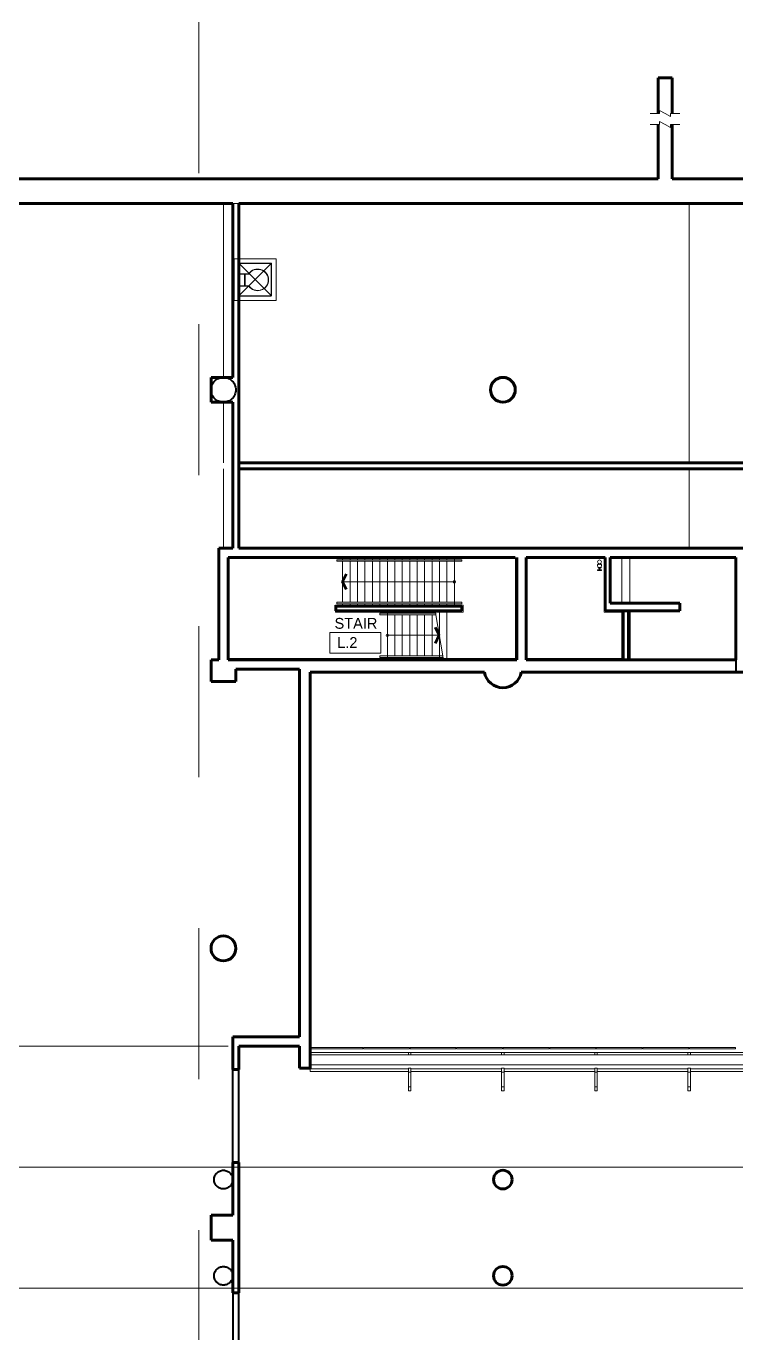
# Model space of a CAD drawing. Header units: metres. Extents: x 1807 to 3745, y 842 to 1968.
# Drawn here: x 2558.65 to 2581.51, y 1418.61 to 1460.72 of the extents above; entities that cross this region are included whole.
import ezdxf
from ezdxf.enums import TextEntityAlignment as Align

# ---------------------------------------------------------------- set-up
doc = ezdxf.new("R2010")
doc.units = ezdxf.units.M
doc.header["$MEASUREMENT"] = 0
doc.linetypes.add('DGN2', pattern=[9.732586, 4.866293, -4.866293])
doc.linetypes.add('DGN5', pattern=[7.299439, 2.433146, -4.866293])
doc.layers.get('0').update_dxf_attribs({"lineweight": 0})
for name, color, linetype, lineweight in [('Level 1', 7, 'Continuous', 0), ('Level 31', 7, 'Continuous', 0), ('Level 33', 7, 'Continuous', 0)]:
    doc.layers.add(name, color=color, linetype=linetype, lineweight=lineweight)
doc.styles.add('Style-CHAR_FAST_FONT', font='CHAR_FAST_FONT.shx', dxfattribs={"height": 0.2})

# ---------------------------------------------------------------- blocks, each defined once
blk = doc.blocks.new('RFNUM4_50')
at = {"layer": 'Level 33', "color": 7, "linetype": 'Continuous', "lineweight": 13, "extrusion": (0, 0, -1)}
blk.add_lwpolyline([(0, 0), (-0.01097, 0), (-0.01097, 0.00442), (0, 0.00442)], close=True, dxfattribs=at)
at = {"layer": 'Level 33', "color": 7, "linetype": 'Continuous', "lineweight": 13, "style": 'Style-CHAR_FAST_FONT'}
blk.add_text(' L.2', height=0.002333, dxfattribs=at).set_placement((0.00074, 0.00229), align=Align.MIDDLE_LEFT)

msp = doc.modelspace()

# ---------------------------------------------------------------- linework, layer by layer
at = {"layer": 'Level 1', "color": 7, "linetype": 'DGN2', "lineweight": 0}
for p, q in [((2564.21, 1368.391), (2564.21, 1475.609)), ((2565.35, 1453.225), (2566.7, 1453.225)), ((2565.35, 1451.875), (2565.35, 1453.225)), ((2566.7, 1453.225), (2566.7, 1451.875)), ((2566.55, 1452.025), (2565.5, 1453.075)), ((2565.5, 1452.025), (2566.55, 1453.075)), ((2565.5, 1453.075), (2566.55, 1453.075)), ((2565.5, 1452.025), (2565.5, 1453.075)), ((2565.509, 1452.016), (2565.509, 1453.066)), ((2565.509, 1453.066), (2566.541, 1453.066)), ((2566.541, 1453.066), (2566.541, 1452.016)), ((2566.55, 1453.075), (2566.55, 1452.025)), ((2566.7, 1451.875), (2565.35, 1451.875)), ((2566.55, 1452.025), (2565.5, 1452.025)), ((2566.541, 1452.016), (2565.509, 1452.016)), ((2577.835, 1443.6), (2577.835, 1442.125))]:
    msp.add_line(p, q, dxfattribs=at)
at = {"layer": 'Level 1', "color": 7, "linetype": 'Continuous', "lineweight": 70}
for p, q in [((2579, 1459.05), (2579, 1457.9)), ((2579, 1459.05), (2579.45, 1459.05)), ((2579.45, 1459.05), (2579.45, 1457.9)), ((2579, 1457.55), (2579, 1455.8)), ((2579.45, 1457.55), (2579.45, 1455.8)), ((2555.2, 1455.8), (2579, 1455.8)), ((2579.45, 1455.8), (2586.55, 1455.8)), ((2555.5, 1455), (2565.3, 1455)), ((2565.3, 1455), (2565.3, 1449.4)), ((2565.5, 1455), (2639.5, 1455)), ((2565.5, 1455), (2565.5, 1443.9)), ((2564.6, 1448.6), (2564.6, 1449.4)), ((2565.3, 1449.4), (2564.6, 1449.4)), ((2565.3, 1448.6), (2564.6, 1448.6)), ((2565.3, 1448.6), (2565.3, 1443.9)), ((2565.5, 1446.65), (2639.5, 1446.65)), ((2565.5, 1446.45), (2639.5, 1446.45)), ((2565.3, 1443.9), (2564.85, 1443.9)), ((2564.85, 1443.9), (2564.85, 1440.3)), ((2639.5, 1443.9), (2565.5, 1443.9)), ((2565.15, 1443.6), (2565.5, 1443.6)), ((2565.15, 1443.6), (2565.15, 1440.3)), ((2565.15, 1443.6), (2574.398, 1443.6)), ((2574.45, 1443.6), (2574.45, 1440.3)), ((2574.75, 1443.6), (2574.75, 1440.3)), ((2574.75, 1443.6), (2577.3, 1443.6)), ((2577.3, 1443.6), (2577.3, 1441.875)), ((2577.46, 1443.6), (2577.46, 1442.125)), ((2577.46, 1443.6), (2581.5, 1443.6)), ((2581.5, 1443.6), (2581.5, 1440.3)), ((2568.625, 1442.063), (2568.625, 1441.875)), ((2568.625, 1442.025), (2572.68, 1442.025)), ((2568.625, 1441.875), (2572.68, 1441.875)), ((2572.68, 1442.025), (2572.68, 1441.875)), ((2577.3, 1441.875), (2579.7, 1441.875)), ((2577.46, 1442.125), (2579.7, 1442.125)), ((2579.7, 1442.125), (2579.7, 1441.875)), ((2564.6, 1440.3), (2564.85, 1440.3)), ((2564.6, 1440.3), (2564.6, 1439.6)), ((2565.15, 1440.3), (2574.45, 1440.3)), ((2565.15, 1440.3), (2567.79, 1440.3)), ((2574.75, 1440.3), (2581.5, 1440.3)), ((2565.4, 1440), (2567.45, 1440)), ((2565.4, 1440), (2565.4, 1439.6)), ((2567.45, 1440), (2567.45, 1428.15)), ((2567.79, 1439.9), (2567.79, 1427.135)), ((2567.79, 1439.9), (2573.408, 1439.9)), ((2574.592, 1439.9), (2582.613, 1439.9)), ((2564.6, 1439.6), (2565.4, 1439.6)), ((2565.3, 1427.1), (2565.3, 1428.15)), ((2567.45, 1428.15), (2565.3, 1428.15)), ((2565.5, 1427.1), (2565.5, 1427.85)), ((2567.45, 1427.85), (2565.5, 1427.85)), ((2567.45, 1427.85), (2567.45, 1427.135)), ((2565.5, 1427.1), (2565.3, 1427.1)), ((2567.79, 1427.135), (2567.45, 1427.135)), ((2565.5, 1424.1), (2565.3, 1424.1)), ((2565.3, 1422.4), (2565.3, 1424.1)), ((2565.5, 1419.9), (2565.5, 1424.1)), ((2564.6, 1421.6), (2564.6, 1422.4)), ((2565.3, 1422.4), (2564.6, 1422.4)), ((2565.3, 1421.6), (2564.6, 1421.6)), ((2565.3, 1421.6), (2565.3, 1419.9)), ((2565.5, 1419.9), (2565.3, 1419.9))]:
    msp.add_line(p, q, dxfattribs=at)
at = {"layer": 'Level 1', "color": 7, "linetype": 'Continuous', "lineweight": 0}
for p, q in [((2578.75, 1457.9), (2579.05, 1457.9)), ((2579.05, 1457.995), (2579.225, 1457.9)), ((2579.05, 1457.9), (2579.05, 1457.995)), ((2579.225, 1457.9), (2579.4, 1457.805)), ((2579.7, 1457.9), (2579.4, 1457.9)), ((2579.4, 1457.805), (2579.4, 1457.9)), ((2578.75, 1457.55), (2579.05, 1457.55)), ((2579.05, 1457.55), (2579.05, 1457.645)), ((2579.05, 1457.645), (2579.225, 1457.55)), ((2579.225, 1457.55), (2579.4, 1457.455)), ((2579.4, 1457.455), (2579.4, 1457.55)), ((2579.7, 1457.55), (2579.4, 1457.55)), ((2565.817, 1452.741), (2565.509, 1452.741)), ((2565.509, 1452.731), (2565.509, 1452.741)), ((2565.822, 1452.731), (2565.509, 1452.731)), ((2565.709, 1452.741), (2565.679, 1452.741)), ((2565.679, 1452.741), (2565.679, 1452.731)), ((2565.679, 1452.731), (2565.709, 1452.731)), ((2565.684, 1452.731), (2565.684, 1452.351)), ((2565.704, 1452.731), (2565.704, 1452.351)), ((2565.709, 1452.731), (2565.709, 1452.741)), ((2565.822, 1452.351), (2565.509, 1452.351)), ((2565.509, 1452.341), (2565.509, 1452.351)), ((2565.817, 1452.341), (2565.509, 1452.341)), ((2565.679, 1452.341), (2565.679, 1452.351)), ((2565.679, 1452.351), (2565.709, 1452.351)), ((2565.709, 1452.341), (2565.679, 1452.341)), ((2565.709, 1452.351), (2565.709, 1452.341)), ((2572.68, 1443.523), (2568.65, 1443.523)), ((2568.65, 1443.523), (2568.65, 1443.473)), ((2568.65, 1443.473), (2572.68, 1443.473)), ((2569.08, 1443.563), (2568.84, 1443.563)), ((2568.84, 1443.563), (2568.84, 1443.523)), ((2568.84, 1442.153), (2568.84, 1443.473)), ((2569.08, 1443.523), (2569.08, 1443.563)), ((2569.32, 1443.523), (2569.08, 1443.523)), ((2569.32, 1443.473), (2569.08, 1443.473)), ((2569.08, 1443.473), (2569.08, 1442.153)), ((2569.56, 1443.563), (2569.32, 1443.563)), ((2569.32, 1443.563), (2569.32, 1443.523)), ((2569.32, 1442.153), (2569.32, 1443.473)), ((2569.56, 1443.523), (2569.56, 1443.563)), ((2569.8, 1443.523), (2569.56, 1443.523)), ((2569.8, 1443.473), (2569.56, 1443.473)), ((2569.56, 1443.473), (2569.56, 1442.153)), ((2570.04, 1443.563), (2569.8, 1443.563)), ((2569.8, 1443.563), (2569.8, 1443.523)), ((2569.8, 1442.153), (2569.8, 1443.473)), ((2570.04, 1443.523), (2570.04, 1443.563)), ((2570.28, 1443.523), (2570.04, 1443.523)), ((2570.28, 1443.473), (2570.04, 1443.473)), ((2570.04, 1443.473), (2570.04, 1442.153)), ((2570.52, 1443.563), (2570.28, 1443.563)), ((2570.28, 1443.563), (2570.28, 1443.523)), ((2570.28, 1442.153), (2570.28, 1443.473)), ((2570.52, 1443.523), (2570.52, 1443.563)), ((2570.76, 1443.523), (2570.52, 1443.523)), ((2570.76, 1443.473), (2570.52, 1443.473)), ((2570.52, 1443.473), (2570.52, 1442.153)), ((2571, 1443.563), (2570.76, 1443.563)), ((2570.76, 1443.563), (2570.76, 1443.523)), ((2570.76, 1442.153), (2570.76, 1443.473)), ((2571, 1443.523), (2571, 1443.563)), ((2571.24, 1443.523), (2571, 1443.523)), ((2571.24, 1443.473), (2571, 1443.473)), ((2571, 1443.473), (2571, 1442.153)), ((2571.48, 1443.563), (2571.24, 1443.563)), ((2571.24, 1443.563), (2571.24, 1443.523)), ((2571.24, 1442.153), (2571.24, 1443.473)), ((2571.48, 1443.523), (2571.48, 1443.563)), ((2571.72, 1443.523), (2571.48, 1443.523)), ((2571.72, 1443.473), (2571.48, 1443.473)), ((2571.48, 1443.473), (2571.48, 1442.153)), ((2571.96, 1443.563), (2571.72, 1443.563)), ((2571.72, 1443.563), (2571.72, 1443.523)), ((2571.72, 1442.153), (2571.72, 1443.473)), ((2571.96, 1443.523), (2571.96, 1443.563)), ((2572.2, 1443.523), (2571.96, 1443.523)), ((2572.2, 1443.473), (2571.96, 1443.473)), ((2571.96, 1443.473), (2571.96, 1442.153)), ((2572.44, 1443.563), (2572.2, 1443.563)), ((2572.2, 1443.563), (2572.2, 1443.523)), ((2572.2, 1442.153), (2572.2, 1443.473)), ((2572.44, 1442.063), (2572.44, 1443.563)), ((2572.44, 1443.523), (2572.44, 1443.563)), ((2572.44, 1443.473), (2572.44, 1442.153)), ((2572.68, 1443.473), (2572.68, 1443.523)), ((2578.085, 1443.6), (2578.085, 1442.125)), ((2577.182, 1443.199), (2577.047, 1443.199)), ((2577.047, 1443.199), (2577.047, 1443.179)), ((2577.047, 1443.179), (2577.182, 1443.179)), ((2577.067, 1443.376), (2577.067, 1443.391)), ((2577.162, 1443.276), (2577.067, 1443.276)), ((2577.067, 1443.276), (2577.067, 1443.266)), ((2577.067, 1443.266), (2577.162, 1443.266)), ((2577.076, 1443.394), (2577.076, 1443.41)), ((2577.137, 1443.266), (2577.092, 1443.266)), ((2577.092, 1443.266), (2577.092, 1443.257)), ((2577.096, 1443.376), (2577.096, 1443.391)), ((2577.107, 1443.234), (2577.102, 1443.234)), ((2577.104, 1443.254), (2577.104, 1443.266)), ((2577.122, 1443.234), (2577.107, 1443.234)), ((2577.107, 1443.234), (2577.107, 1443.199)), ((2577.107, 1443.199), (2577.122, 1443.199)), ((2577.126, 1443.234), (2577.122, 1443.234)), ((2577.122, 1443.199), (2577.122, 1443.234)), ((2577.125, 1443.254), (2577.125, 1443.266)), ((2577.133, 1443.376), (2577.133, 1443.391)), ((2577.137, 1443.254), (2577.137, 1443.266)), ((2577.153, 1443.41), (2577.153, 1443.394)), ((2577.161, 1443.391), (2577.162, 1443.391)), ((2577.162, 1443.391), (2577.162, 1443.376)), ((2577.162, 1443.266), (2577.162, 1443.276)), ((2577.182, 1443.179), (2577.182, 1443.199)), ((2568.84, 1442.813), (2572.44, 1442.813)), ((2568.65, 1442.153), (2572.68, 1442.153)), ((2568.65, 1442.103), (2568.65, 1442.153)), ((2572.68, 1442.103), (2568.65, 1442.103)), ((2569.08, 1442.153), (2568.84, 1442.153)), ((2568.84, 1442.063), (2568.84, 1442.103)), ((2569.08, 1442.063), (2568.84, 1442.063)), ((2569.32, 1442.103), (2569.08, 1442.103)), ((2569.08, 1442.103), (2569.08, 1442.063)), ((2569.56, 1442.153), (2569.32, 1442.153)), ((2569.32, 1442.063), (2569.32, 1442.103)), ((2569.56, 1442.063), (2569.32, 1442.063)), ((2569.8, 1442.103), (2569.56, 1442.103)), ((2569.56, 1442.103), (2569.56, 1442.063)), ((2570.04, 1442.153), (2569.8, 1442.153)), ((2569.8, 1442.063), (2569.8, 1442.103)), ((2570.04, 1442.063), (2569.8, 1442.063)), ((2570.28, 1442.103), (2570.04, 1442.103)), ((2570.04, 1442.103), (2570.04, 1442.063)), ((2570.04, 1441.798), (2571.837, 1441.798)), ((2570.04, 1441.748), (2570.04, 1441.798)), ((2570.52, 1442.153), (2570.28, 1442.153)), ((2570.28, 1442.063), (2570.28, 1442.103)), ((2570.52, 1442.063), (2570.28, 1442.063)), ((2570.28, 1441.838), (2570.28, 1440.338)), ((2570.28, 1441.798), (2570.28, 1441.838)), ((2570.28, 1441.838), (2570.52, 1441.838)), ((2570.76, 1442.103), (2570.52, 1442.103)), ((2570.52, 1442.103), (2570.52, 1442.063)), ((2570.52, 1441.838), (2570.52, 1441.798)), ((2570.52, 1441.798), (2570.76, 1441.798)), ((2571, 1442.153), (2570.76, 1442.153)), ((2570.76, 1442.063), (2570.76, 1442.103)), ((2571, 1442.063), (2570.76, 1442.063)), ((2570.76, 1441.798), (2570.76, 1441.838)), ((2570.76, 1441.838), (2571, 1441.838)), ((2571.24, 1442.103), (2571, 1442.103)), ((2571, 1442.103), (2571, 1442.063)), ((2571, 1441.838), (2571, 1441.798)), ((2571, 1441.798), (2571.24, 1441.798)), ((2571.48, 1442.153), (2571.24, 1442.153)), ((2571.24, 1442.063), (2571.24, 1442.103)), ((2571.48, 1442.063), (2571.24, 1442.063)), ((2571.24, 1441.798), (2571.24, 1441.838)), ((2571.24, 1441.838), (2571.48, 1441.838)), ((2571.72, 1442.103), (2571.48, 1442.103)), ((2571.48, 1442.103), (2571.48, 1442.063)), ((2571.48, 1441.838), (2571.48, 1441.798)), ((2571.48, 1441.798), (2571.72, 1441.798)), ((2571.96, 1442.153), (2571.72, 1442.153)), ((2571.72, 1442.063), (2571.72, 1442.103)), ((2571.96, 1442.063), (2571.72, 1442.063)), ((2571.72, 1441.798), (2571.72, 1441.838)), ((2571.822, 1441.875), (2572.084, 1440.3)), ((2571.837, 1441.798), (2571.837, 1441.748)), ((2572.2, 1442.103), (2571.96, 1442.103)), ((2571.96, 1442.103), (2571.96, 1442.063)), ((2572.44, 1442.153), (2572.2, 1442.153)), ((2572.2, 1442.063), (2572.2, 1442.103)), ((2572.44, 1442.063), (2572.2, 1442.063)), ((2572.44, 1442.103), (2572.44, 1442.063)), ((2572.68, 1442.153), (2572.68, 1442.103)), ((2577.91, 1441.875), (2577.835, 1441.875)), ((2577.86, 1441.875), (2577.86, 1440.3)), ((2577.885, 1441.875), (2577.885, 1440.3)), ((2577.91, 1441.875), (2577.91, 1440.3)), ((2578.01, 1441.875), (2578.01, 1440.3)), ((2578.01, 1441.875), (2578.085, 1441.875)), ((2578.035, 1441.875), (2578.035, 1440.3)), ((2578.06, 1441.875), (2578.06, 1440.3)), ((2571.837, 1441.748), (2570.04, 1441.748)), ((2570.28, 1440.428), (2570.28, 1441.748)), ((2570.28, 1441.748), (2570.52, 1441.748)), ((2570.52, 1441.748), (2570.52, 1440.428)), ((2570.76, 1440.428), (2570.76, 1441.748)), ((2570.76, 1441.748), (2571, 1441.748)), ((2571, 1441.748), (2571, 1440.428)), ((2571.24, 1440.428), (2571.24, 1441.748)), ((2571.24, 1441.748), (2571.48, 1441.748)), ((2571.48, 1441.748), (2571.48, 1440.428)), ((2571.72, 1440.428), (2571.72, 1441.748)), ((2570.28, 1441.088), (2571.953, 1441.088)), ((2571.96, 1441.044), (2571.96, 1440.338)), ((2572.069, 1440.428), (2570.04, 1440.428)), ((2570.04, 1440.428), (2570.04, 1440.378)), ((2570.04, 1440.378), (2572.069, 1440.378)), ((2570.28, 1440.338), (2570.28, 1440.378)), ((2570.28, 1440.378), (2570.52, 1440.378)), ((2570.52, 1440.428), (2570.76, 1440.428)), ((2570.52, 1440.378), (2570.52, 1440.338)), ((2570.52, 1440.338), (2570.76, 1440.338)), ((2570.76, 1440.338), (2570.76, 1440.378)), ((2570.76, 1440.378), (2571, 1440.378)), ((2571, 1440.428), (2571.24, 1440.428)), ((2571, 1440.378), (2571, 1440.338)), ((2571, 1440.338), (2571.24, 1440.338)), ((2571.24, 1440.338), (2571.24, 1440.378)), ((2571.24, 1440.378), (2571.48, 1440.378)), ((2571.48, 1440.428), (2571.72, 1440.428)), ((2571.48, 1440.378), (2571.48, 1440.338)), ((2571.48, 1440.338), (2571.72, 1440.338)), ((2571.72, 1440.338), (2571.72, 1440.378)), ((2571.72, 1440.378), (2571.96, 1440.378)), ((2571.96, 1440.378), (2571.96, 1440.338)), ((2571.96, 1440.338), (2572.084, 1440.338)), ((2572.069, 1440.378), (2572.069, 1440.428)), ((2567.79, 1427.65), (2570.96, 1427.65)), ((2567.79, 1427.57), (2570.96, 1427.57)), ((2567.803, 1427.76), (2569.49, 1427.76)), ((2569.51, 1427.76), (2570.99, 1427.76)), ((2571.01, 1427.76), (2572.49, 1427.76)), ((2571.04, 1427.65), (2573.96, 1427.65)), ((2571.04, 1427.57), (2573.96, 1427.57)), ((2572.51, 1427.76), (2573.99, 1427.76)), ((2574.01, 1427.76), (2575.49, 1427.76)), ((2574.04, 1427.65), (2576.96, 1427.65)), ((2574.04, 1427.57), (2576.96, 1427.57)), ((2575.51, 1427.76), (2576.99, 1427.76)), ((2577.01, 1427.76), (2578.49, 1427.76)), ((2577.04, 1427.65), (2579.96, 1427.65)), ((2577.04, 1427.57), (2579.96, 1427.57)), ((2578.51, 1427.76), (2579.99, 1427.76)), ((2580.01, 1427.76), (2581.49, 1427.76)), ((2580.04, 1427.65), (2582.96, 1427.65)), ((2580.04, 1427.57), (2582.96, 1427.57)), ((2567.79, 1427.115), (2570.96, 1427.115)), ((2567.79, 1427.035), (2567.79, 1427.115)), ((2567.79, 1427.035), (2570.96, 1427.035)), ((2571.04, 1427.115), (2573.96, 1427.115)), ((2571.04, 1427.035), (2573.96, 1427.035)), ((2574.04, 1427.115), (2576.96, 1427.115)), ((2574.04, 1427.035), (2576.96, 1427.035)), ((2577.04, 1427.115), (2579.96, 1427.115)), ((2577.04, 1427.035), (2579.96, 1427.035)), ((2580.04, 1427.115), (2582.96, 1427.115)), ((2580.04, 1427.035), (2582.96, 1427.035)), ((2570.96, 1426.535), (2570.96, 1427.015)), ((2571.04, 1426.535), (2571.04, 1427.015)), ((2573.96, 1426.535), (2573.96, 1427.015)), ((2574.04, 1426.535), (2574.04, 1427.015)), ((2576.96, 1426.535), (2576.96, 1427.015)), ((2577.04, 1426.535), (2577.04, 1427.015)), ((2579.96, 1426.535), (2579.96, 1427.015)), ((2580.04, 1426.535), (2580.04, 1427.015))]:
    msp.add_line(p, q, dxfattribs=at)
at = {"layer": 'Level 1', "color": 7, "linetype": 'Continuous', "lineweight": 40}
for p, q in [((2548.919, 1455.8), (2573.9, 1455.8)), ((2565.3, 1424.1), (2565.3, 1427.1)), ((2565.5, 1424.1), (2565.5, 1427.1)), ((2565.3, 1419.9), (2565.3, 1416.9)), ((2565.5, 1416.9), (2565.5, 1419.9))]:
    msp.add_line(p, q, dxfattribs=at)
at = {"layer": 'Level 1', "color": 7, "linetype": 'Continuous', "lineweight": 13}
for p, q in [((2549.25, 1455), (2655, 1455)), ((2565, 1455), (2565, 1449.4)), ((2580, 1455), (2580, 1446.65)), ((2565, 1448.6), (2565, 1446.65)), ((2565, 1446.45), (2565, 1443.9)), ((2580, 1446.45), (2580, 1443.9)), ((2565.188, 1443.563), (2574.412, 1443.563)), ((2565.188, 1440.338), (2565.188, 1443.563)), ((2574.412, 1443.563), (2574.412, 1440.338)), ((2577.262, 1443.563), (2574.787, 1443.563)), ((2574.787, 1443.563), (2574.787, 1440.338)), ((2577.262, 1441.837), (2577.262, 1443.563)), ((2572.718, 1442.063), (2568.613, 1442.063)), ((2568.613, 1442.063), (2568.613, 1441.838)), ((2568.613, 1441.838), (2572.718, 1441.838)), ((2572.718, 1441.838), (2572.718, 1442.063)), ((2577.835, 1441.837), (2577.262, 1441.837)), ((2574.412, 1440.338), (2565.188, 1440.338)), ((2574.787, 1440.338), (2577.835, 1440.338)), ((2012.5, 1427.85), (2565.15, 1427.85)), ((2567.803, 1427.76), (2567.803, 1427.81)), ((2567.803, 1427.81), (2569.49, 1427.81)), ((2569.49, 1427.81), (2569.49, 1427.76)), ((2569.51, 1427.76), (2569.51, 1427.81)), ((2569.51, 1427.81), (2570.99, 1427.81)), ((2570.96, 1427.65), (2571.04, 1427.65)), ((2570.96, 1427.57), (2570.96, 1427.65)), ((2571.04, 1427.57), (2570.96, 1427.57)), ((2570.99, 1427.81), (2570.99, 1427.76)), ((2571.01, 1427.76), (2571.01, 1427.81)), ((2571.01, 1427.81), (2572.49, 1427.81)), ((2571.04, 1427.65), (2571.04, 1427.57)), ((2572.49, 1427.81), (2572.49, 1427.76)), ((2572.51, 1427.76), (2572.51, 1427.81)), ((2572.51, 1427.81), (2573.99, 1427.81)), ((2573.96, 1427.65), (2574.04, 1427.65)), ((2573.96, 1427.57), (2573.96, 1427.65)), ((2574.04, 1427.57), (2573.96, 1427.57)), ((2573.99, 1427.81), (2573.99, 1427.76)), ((2574.01, 1427.76), (2574.01, 1427.81)), ((2574.01, 1427.81), (2575.49, 1427.81)), ((2574.04, 1427.65), (2574.04, 1427.57)), ((2575.49, 1427.81), (2575.49, 1427.76)), ((2575.51, 1427.76), (2575.51, 1427.81)), ((2575.51, 1427.81), (2576.99, 1427.81)), ((2576.96, 1427.65), (2577.04, 1427.65)), ((2576.96, 1427.57), (2576.96, 1427.65)), ((2577.04, 1427.57), (2576.96, 1427.57)), ((2576.99, 1427.81), (2576.99, 1427.76)), ((2577.01, 1427.76), (2577.01, 1427.81)), ((2577.01, 1427.81), (2578.49, 1427.81)), ((2577.04, 1427.65), (2577.04, 1427.57)), ((2578.49, 1427.81), (2578.49, 1427.76)), ((2578.51, 1427.76), (2578.51, 1427.81)), ((2578.51, 1427.81), (2579.99, 1427.81)), ((2579.96, 1427.65), (2580.04, 1427.65)), ((2579.96, 1427.57), (2579.96, 1427.65)), ((2580.04, 1427.57), (2579.96, 1427.57)), ((2579.99, 1427.81), (2579.99, 1427.76)), ((2580.01, 1427.76), (2580.01, 1427.81)), ((2580.01, 1427.81), (2581.49, 1427.81)), ((2580.04, 1427.65), (2580.04, 1427.57)), ((2581.49, 1427.81), (2581.49, 1427.76)), ((2567.79, 1427.25), (2634.21, 1427.25)), ((2570.96, 1427.135), (2571.04, 1427.135)), ((2570.96, 1427.015), (2570.96, 1427.135)), ((2571.04, 1427.135), (2571.04, 1427.015)), ((2573.96, 1427.135), (2574.04, 1427.135)), ((2573.96, 1427.015), (2573.96, 1427.135)), ((2574.04, 1427.135), (2574.04, 1427.015)), ((2576.96, 1427.135), (2577.04, 1427.135)), ((2576.96, 1427.015), (2576.96, 1427.135)), ((2577.04, 1427.135), (2577.04, 1427.015)), ((2579.96, 1427.135), (2580.04, 1427.135)), ((2579.96, 1427.015), (2579.96, 1427.135)), ((2580.04, 1427.135), (2580.04, 1427.015)), ((2571.04, 1427.015), (2570.96, 1427.015)), ((2574.04, 1427.015), (2573.96, 1427.015)), ((2577.04, 1427.015), (2576.96, 1427.015)), ((2580.04, 1427.015), (2579.96, 1427.015)), ((2570.96, 1426.535), (2571.04, 1426.535)), ((2570.96, 1426.415), (2570.96, 1426.535)), ((2571.04, 1426.415), (2570.96, 1426.415)), ((2571.04, 1426.535), (2571.04, 1426.415)), ((2573.96, 1426.535), (2574.04, 1426.535)), ((2573.96, 1426.415), (2573.96, 1426.535)), ((2574.04, 1426.415), (2573.96, 1426.415)), ((2574.04, 1426.535), (2574.04, 1426.415)), ((2576.96, 1426.535), (2577.04, 1426.535)), ((2576.96, 1426.415), (2576.96, 1426.535)), ((2577.04, 1426.415), (2576.96, 1426.415)), ((2577.04, 1426.535), (2577.04, 1426.415)), ((2579.96, 1426.535), (2580.04, 1426.535)), ((2579.96, 1426.415), (2579.96, 1426.535)), ((2580.04, 1426.415), (2579.96, 1426.415)), ((2580.04, 1426.535), (2580.04, 1426.415)), ((2636.6, 1423.95), (2549.98, 1423.95)), ((2636.6, 1420.05), (2553.881, 1420.05))]:
    msp.add_line(p, q, dxfattribs=at)
at = {"layer": 'Level 1', "color": 7, "linetype": 'Continuous', "lineweight": 53}
for p, q in [((2568.84, 1442.813), (2568.966, 1443.065)), ((2568.966, 1442.56), (2568.84, 1442.813)), ((2571.953, 1441.088), (2571.826, 1441.34)), ((2571.826, 1440.835), (2571.953, 1441.088))]:
    msp.add_line(p, q, dxfattribs=at)
at = {"layer": 'Level 1', "color": 7, "linetype": 'DGN5', "lineweight": 0}
for p, q in [((2571.96, 1441.838), (2571.96, 1441.044)), ((2572.2, 1441.838), (2572.2, 1440.338))]:
    msp.add_line(p, q, dxfattribs=at)
at = {"layer": 'Level 1', "color": 7, "linetype": 'Continuous', "lineweight": 30}
for p, q in [((2577.835, 1441.875), (2577.835, 1440.3)), ((2578.085, 1441.875), (2578.085, 1440.3))]:
    msp.add_line(p, q, dxfattribs=at)
at = {"layer": 'Level 1', "color": 7, "linetype": 'DGN2', "lineweight": 40}
msp.add_line((2581.5, 1440.3), (2581.5, 1439.9), dxfattribs=at)
for centre, radius in [((2565, 1449), 0.4), ((2565, 1423.55), 0.3), ((2565, 1420.45), 0.3)]:
    msp.add_circle(centre, radius, dxfattribs=at)
at = {"layer": 'Level 1', "color": 7, "linetype": 'Continuous', "lineweight": 70}
for centre, radius in [((2574, 1449), 0.4), ((2565, 1431), 0.4), ((2574, 1423.55), 0.3), ((2574, 1420.45), 0.3)]:
    msp.add_circle(centre, radius, dxfattribs=at)
at = {"layer": 'Level 1', "color": 7, "linetype": 'Continuous', "lineweight": 13}
msp.add_circle((2577.114, 1443.456), 0.06, dxfattribs=at)
at = {"layer": 'Level 1', "color": 7, "linetype": 'Continuous', "lineweight": 0}
for centre in [(2572.44, 1442.813), (2570.28, 1441.088)]:
    msp.add_circle(centre, 0.04, dxfattribs=at)
for centre, radius, start, end in [((2566.104, 1452.541), 0.35, 214.8497, 145.1501), ((2566.104, 1452.541), 0.34, 213.9745, 146.0255), ((2577.08, 1443.345), 0.0339, 113.2427, 208.8427), ((2576.987, 1443.28), 0.0799, 357.2159, 37.4014), ((2577.081, 1443.354), 0.04, 68.767, 111.233), ((2577.081, 1443.414), 0.04, 248.767, 291.233), ((2577.098, 1443.256), 0.00618, 166.1244, 346.1244), ((2577.082, 1443.235), 0.0205, 359.2613, 50.134), ((2577.114, 1443.324), 0.0701, 74.7036, 105.2964), ((2577.114, 1443.444), 0.0701, 254.7036, 285.2964), ((2577.114, 1443.261), 0.0127, 214.4192, 325.5808), ((2577.131, 1443.256), 0.00618, 193.8756, 346.1244), ((2577.146, 1443.235), 0.0205, 129.866, 180.7387), ((2577.147, 1443.354), 0.04, 68.767, 111.233), ((2577.147, 1443.414), 0.04, 248.767, 291.233), ((2577.148, 1443.345), 0.0339, 331.1573, 66.7573), ((2577.242, 1443.28), 0.0799, 142.5986, 182.7841)]:
    msp.add_arc(centre, radius, start, end, dxfattribs=at)
at = {"layer": 'Level 1', "color": 7, "linetype": 'Continuous', "lineweight": 70}
msp.add_arc((2574, 1440), 0.6, 189.6, 350.4, dxfattribs=at)

# ---------------------------------------------------------------- block references
at = {"color": 7, "linetype": 'Continuous', "lineweight": 13, "xscale": 149.9999906867585, "yscale": 149.9999906867585, "zscale": 149.9999906867585}
msp.add_blockref('RFNUM4_50', (2568.425, 1440.512), dxfattribs=at)

# ---------------------------------------------------------------- texts
at = {"layer": 'Level 31', "color": 7, "linetype": 'Continuous', "lineweight": 30, "style": 'Style-CHAR_FAST_FONT'}
msp.add_text('STAIR', height=0.35, dxfattribs=at).set_placement((2568.58, 1441.474), align=Align.MIDDLE_LEFT)

doc.saveas('drawing.dxf')
